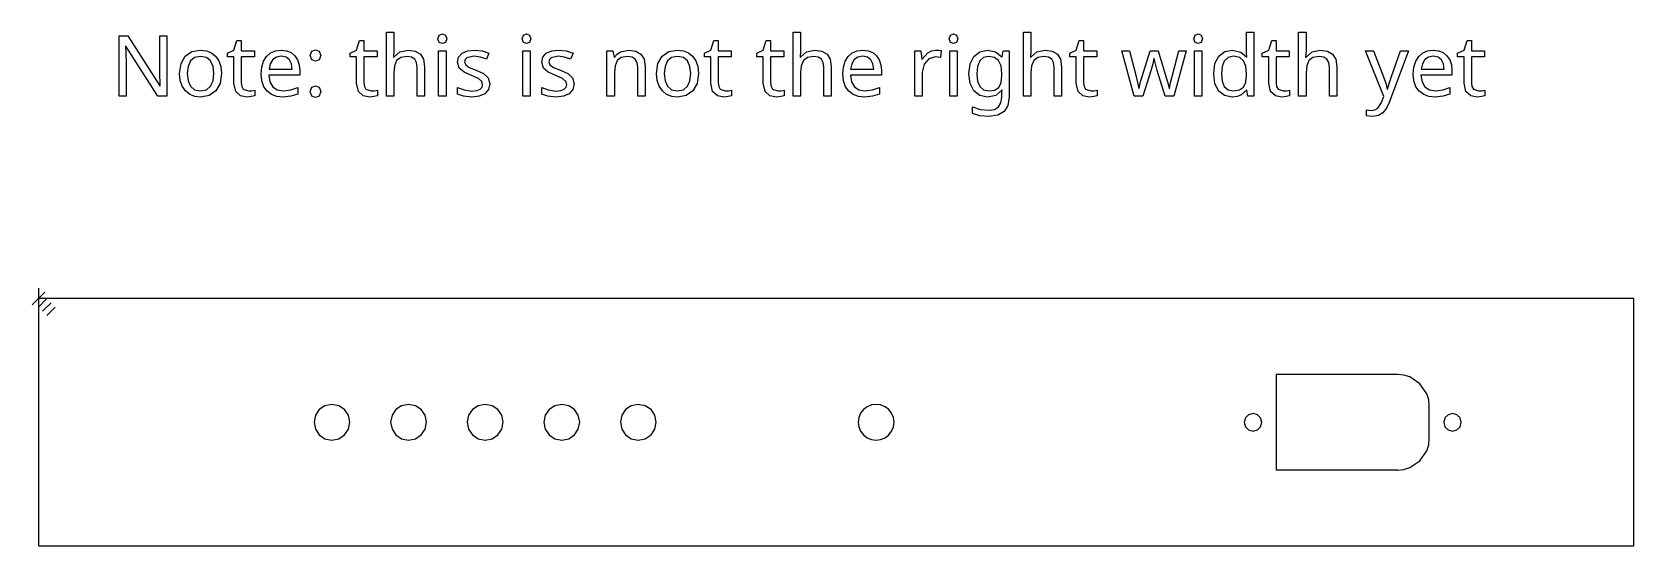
# Model space of a CAD drawing. Extents: x -1 to 200, y 0 to 64.
import ezdxf

# ---------------------------------------------------------------- set-up
doc = ezdxf.new("R2010")
doc.units = 0

msp = doc.modelspace()

# ---------------------------------------------------------------- linework, layer by layer
for p, q in [((43.62457, 56.372301), (43.62457, 64.415624)), ((43.62457, 64.415624), (44.555902, 64.415624)), ((44.555902, 64.415624), (44.555902, 62.055544)), ((94.604416, 56.372301), (94.604416, 64.415624)), ((94.604416, 64.415624), (95.535748, 64.415624)), ((95.535748, 64.415624), (95.535748, 62.055544)), ((123.475703, 56.372301), (123.475703, 64.415624)), ((123.475703, 64.415624), (124.407035, 64.415624)), ((124.407035, 64.415624), (124.407035, 62.055544)), ((151.415655, 62.150794), (151.415655, 64.415624)), ((151.415655, 64.415624), (152.346987, 64.415624)), ((152.346987, 64.415624), (152.346987, 56.372301)), ((157.966722, 56.372301), (157.966722, 64.415624)), ((157.966722, 64.415624), (158.898054, 64.415624)), ((158.898054, 64.415624), (158.898054, 62.055544)), ((10.107206, 56.372301), (10.107206, 63.928792)), ((10.107206, 63.928792), (11.207871, 63.928792)), ((10.943288, 62.64821), (10.900955, 62.64821)), ((10.900955, 62.64821), (10.953872, 61.727461)), ((14.986117, 56.372301), (10.943288, 62.64821)), ((11.207871, 63.928792), (15.240116, 57.674049)), ((15.208366, 59.663714), (15.208366, 63.928792)), ((15.208366, 63.928792), (16.097365, 63.928792)), ((16.097365, 63.928792), (16.097365, 56.372301)), ((24.511102, 62.14021), (24.881518, 63.346709)), ((24.881518, 63.346709), (25.431851, 63.346709)), ((25.431851, 63.346709), (25.431851, 62.044961)), ((39.888655, 62.14021), (40.259072, 63.346709)), ((40.259072, 63.346709), (40.809404, 63.346709)), ((40.809404, 63.346709), (40.809404, 62.044961)), ((50.090978, 63.579542), (50.249728, 64.024041)), ((50.249728, 63.124459), (50.090978, 63.579542)), ((50.249728, 64.024041), (50.641311, 64.172208)), ((50.641311, 62.986876), (50.249728, 63.124459)), ((50.641311, 64.172208), (51.011727, 64.024041)), ((50.641311, 64.172208), (50.641311, 64.172208)), ((51.011727, 63.124459), (50.641311, 62.986876)), ((51.011727, 64.024041), (51.18106, 63.579542)), ((51.18106, 63.579542), (51.011727, 63.124459)), ((60.642546, 63.579542), (60.801296, 64.024041)), ((60.801296, 63.124459), (60.642546, 63.579542)), ((60.801296, 64.024041), (61.192878, 64.172208)), ((61.192878, 62.986876), (60.801296, 63.124459)), ((61.192878, 64.172208), (61.563295, 64.024041)), ((61.192878, 64.172208), (61.192878, 64.172208)), ((61.563295, 63.124459), (61.192878, 62.986876)), ((61.563295, 64.024041), (61.732628, 63.579542)), ((61.732628, 63.579542), (61.563295, 63.124459)), ((84.296262, 62.14021), (84.666679, 63.346709)), ((84.666679, 63.346709), (85.217011, 63.346709)), ((85.217011, 63.346709), (85.217011, 62.044961)), ((90.868503, 62.14021), (91.238919, 63.346709)), ((91.238919, 63.346709), (91.789252, 63.346709)), ((91.789252, 63.346709), (91.789252, 62.044961)), ((114.162386, 63.579542), (114.321136, 64.024041)), ((114.321136, 63.124459), (114.162386, 63.579542)), ((114.321136, 64.024041), (114.712719, 64.172208)), ((114.712719, 62.986876), (114.321136, 63.124459)), ((114.712719, 64.172208), (115.083135, 64.024041)), ((114.712719, 64.172208), (114.712719, 64.172208)), ((115.083135, 63.124459), (114.712719, 62.986876)), ((115.083135, 64.024041), (115.252468, 63.579542)), ((115.252468, 63.579542), (115.083135, 63.124459)), ((130.100854, 62.14021), (130.47127, 63.346709)), ((130.47127, 63.346709), (131.021603, 63.346709)), ((131.021603, 63.346709), (131.021603, 62.044961)), ((144.832835, 63.579542), (144.991585, 64.024041)), ((144.991585, 63.124459), (144.832835, 63.579542)), ((144.991585, 64.024041), (145.383168, 64.172208)), ((145.383168, 62.986876), (144.991585, 63.124459)), ((145.383168, 64.172208), (145.753584, 64.024041)), ((145.383168, 64.172208), (145.383168, 64.172208)), ((145.753584, 63.124459), (145.383168, 62.986876)), ((145.753584, 64.024041), (145.922917, 63.579542)), ((145.922917, 63.579542), (145.753584, 63.124459)), ((154.23081, 62.14021), (154.601226, 63.346709)), ((154.601226, 63.346709), (155.151559, 63.346709)), ((155.151559, 63.346709), (155.151559, 62.044961)), ((178.710035, 62.14021), (179.080451, 63.346709)), ((179.080451, 63.346709), (179.630784, 63.346709)), ((179.630784, 63.346709), (179.630784, 62.044961)), ((10.953872, 61.727461), (10.985622, 60.595046)), ((10.985622, 60.595046), (10.985622, 56.372301)), ((17.706032, 59.219214), (17.880657, 60.4654)), ((17.880657, 60.4654), (18.404532, 61.388795)), ((18.404532, 61.388795), (19.24326, 61.960294)), ((19.060697, 60.796129), (18.76701, 60.11615)), ((19.571343, 61.224753), (19.060697, 60.796129)), ((19.24326, 61.960294), (20.341279, 62.150794)), ((20.320113, 61.367628), (19.571343, 61.224753)), ((21.071528, 61.224753), (20.320113, 61.367628)), ((20.341279, 62.150794), (21.060945, 62.063481)), ((21.060945, 62.063481), (21.695944, 61.801544)), ((21.590111, 60.796129), (21.071528, 61.224753)), ((21.891736, 60.11615), (21.590111, 60.796129)), ((21.695944, 61.801544), (22.222464, 61.383503)), ((22.222464, 61.383503), (22.616693, 60.806712)), ((22.616693, 60.806712), (22.870693, 60.087046)), ((23.696186, 61.769794), (24.511102, 62.14021)), ((23.696186, 61.325295), (23.696186, 61.769794)), ((24.500519, 61.325295), (23.696186, 61.325295)), ((24.500519, 58.023299), (24.500519, 61.325295)), ((25.431851, 62.044961), (27.072265, 62.044961)), ((27.072265, 61.325295), (25.431851, 61.325295)), ((25.431851, 61.325295), (25.431851, 58.044466)), ((27.072265, 62.044961), (27.072265, 61.325295)), ((28.006243, 60.031484), (28.236431, 60.764379)), ((28.236431, 60.764379), (28.614784, 61.354399)), ((28.614784, 61.354399), (29.114846, 61.790961)), ((29.064575, 60.446879), (28.913763, 59.769547)), ((29.368846, 60.954879), (29.064575, 60.446879)), ((29.114846, 61.790961), (29.731325, 62.060836)), ((29.82922, 61.280316), (29.368846, 60.954879)), ((29.731325, 62.060836), (30.437761, 62.150794)), ((30.427178, 61.388795), (29.82922, 61.280316)), ((31.04101, 61.275024), (30.427178, 61.388795)), ((30.427178, 61.388795), (30.427178, 61.388795)), ((30.437761, 62.150794), (31.109802, 62.071419)), ((30.437761, 62.150794), (30.437761, 62.150794)), ((31.464343, 60.933712), (31.04101, 61.275024)), ((31.109802, 62.071419), (31.686593, 61.833294)), ((31.713051, 60.420421), (31.464343, 60.933712)), ((31.686593, 61.833294), (32.152259, 61.449649)), ((31.803009, 59.769547), (31.713051, 60.420421)), ((32.152259, 61.449649), (32.490925, 60.933712)), ((32.490925, 60.933712), (32.705237, 60.311942)), ((32.705237, 60.311942), (32.776675, 59.58963)), ((34.078415, 61.473461), (34.268915, 62.034377)), ((34.268915, 60.923129), (34.078415, 61.473461)), ((34.078415, 61.473461), (34.078415, 61.473461)), ((34.268915, 62.034377), (34.723998, 62.193127)), ((34.723998, 60.753796), (34.268915, 60.923129)), ((34.723998, 62.193127), (35.189664, 62.034377)), ((35.189664, 60.923129), (34.723998, 60.753796)), ((35.189664, 62.034377), (35.390747, 61.473461)), ((35.390747, 61.473461), (35.189664, 60.923129)), ((39.07374, 61.769794), (39.888655, 62.14021)), ((39.07374, 61.325295), (39.07374, 61.769794)), ((39.878072, 61.325295), (39.07374, 61.325295)), ((39.878072, 58.023299), (39.878072, 61.325295)), ((40.809404, 62.044961), (42.449819, 62.044961)), ((42.449819, 61.325295), (40.809404, 61.325295)), ((40.809404, 61.325295), (40.809404, 58.044466)), ((42.449819, 62.044961), (42.449819, 61.325295)), ((44.555902, 62.055544), (44.502986, 61.261795)), ((44.502986, 61.261795), (44.566485, 61.261795)), ((44.566485, 61.261795), (45.307318, 61.917961)), ((44.905152, 60.827879), (44.643214, 60.182296)), ((45.413151, 61.232691), (44.905152, 60.827879)), ((45.307318, 61.917961), (46.3339, 62.14021)), ((46.217483, 61.367628), (45.413151, 61.232691)), ((46.773108, 61.2823), (46.217483, 61.367628)), ((46.3339, 62.14021), (47.233482, 62.015856)), ((47.169982, 61.026316), (46.773108, 61.2823)), ((47.408107, 60.599676), (47.169982, 61.026316)), ((47.233482, 62.015856), (47.879065, 61.642794)), ((47.487482, 60.00238), (47.408107, 60.599676)), ((47.879065, 61.642794), (48.275939, 61.005149)), ((48.275939, 61.005149), (48.408231, 60.06588)), ((50.165062, 56.372301), (50.165062, 62.044961)), ((50.165062, 62.044961), (51.096394, 62.044961)), ((51.096394, 62.044961), (51.096394, 56.372301)), ((52.535717, 60.647962), (52.681238, 61.285607)), ((52.747384, 59.885963), (52.535717, 60.647962)), ((52.681238, 61.285607), (53.1178, 61.759211)), ((53.1178, 61.759211), (53.800424, 62.052898)), ((53.4988, 60.983983), (53.424716, 60.700879)), ((53.424716, 60.700879), (53.562299, 60.298713)), ((53.721049, 61.198295), (53.4988, 60.983983)), ((53.562299, 60.298713), (54.017382, 59.981213)), ((54.599465, 61.388795), (53.721049, 61.198295)), ((53.800424, 62.052898), (54.662965, 62.150794)), ((55.403797, 61.282962), (54.599465, 61.388795)), ((54.662965, 62.150794), (55.626047, 62.044961)), ((56.155213, 61.028962), (55.403797, 61.282962)), ((55.626047, 62.044961), (56.472712, 61.769794)), ((56.472712, 61.769794), (56.155213, 61.028962)), ((60.716629, 56.372301), (60.716629, 62.044961)), ((60.716629, 62.044961), (61.647961, 62.044961)), ((61.647961, 62.044961), (61.647961, 56.372301)), ((63.087285, 60.647962), (63.232805, 61.285607)), ((63.298951, 59.885963), (63.087285, 60.647962)), ((63.232805, 61.285607), (63.669367, 61.759211)), ((63.669367, 61.759211), (64.351992, 62.052898)), ((64.050367, 60.983983), (63.976284, 60.700879)), ((63.976284, 60.700879), (64.113867, 60.298713)), ((64.272617, 61.198295), (64.050367, 60.983983)), ((64.113867, 60.298713), (64.56895, 59.981213)), ((65.151032, 61.388795), (64.272617, 61.198295)), ((64.351992, 62.052898), (65.214532, 62.150794)), ((65.955365, 61.282962), (65.151032, 61.388795)), ((65.214532, 62.150794), (66.177614, 62.044961)), ((66.70678, 61.028962), (65.955365, 61.282962)), ((66.177614, 62.044961), (67.02428, 61.769794)), ((67.02428, 61.769794), (66.70678, 61.028962)), ((71.268196, 56.372301), (71.268196, 62.044961)), ((71.268196, 62.044961), (72.019612, 62.044961)), ((72.019612, 62.044961), (72.157195, 61.272378)), ((72.157195, 61.272378), (72.210112, 61.272378)), ((72.210112, 61.272378), (72.538195, 61.658669)), ((72.559362, 60.838462), (72.289487, 60.19288)), ((72.538195, 61.658669), (72.972111, 61.928544)), ((73.064715, 61.235337), (72.559362, 60.838462)), ((72.972111, 61.928544), (73.998692, 62.150794)), ((73.861109, 61.367628), (73.064715, 61.235337)), ((74.416733, 61.2823), (73.861109, 61.367628)), ((73.998692, 62.150794), (74.890337, 62.02644)), ((73.998692, 62.150794), (73.998692, 62.150794)), ((74.813608, 61.026316), (74.416733, 61.2823)), ((75.051733, 60.599676), (74.813608, 61.026316)), ((74.890337, 62.02644), (75.533274, 61.653378)), ((75.131107, 60.00238), (75.051733, 60.599676)), ((75.533274, 61.653378), (75.922211, 61.007795)), ((75.922211, 61.007795), (76.051856, 60.06588)), ((77.491184, 59.219214), (77.665809, 60.4654)), ((77.665809, 60.4654), (78.189683, 61.388795)), ((78.189683, 61.388795), (79.028411, 61.960294)), ((78.845849, 60.796129), (78.552162, 60.11615)), ((79.356494, 61.224753), (78.845849, 60.796129)), ((79.028411, 61.960294), (80.126431, 62.150794)), ((80.105264, 61.367628), (79.356494, 61.224753)), ((80.85668, 61.224753), (80.105264, 61.367628)), ((80.126431, 62.150794), (80.846097, 62.063481)), ((80.846097, 62.063481), (81.481096, 61.801544)), ((81.375263, 60.796129), (80.85668, 61.224753)), ((81.676887, 60.11615), (81.375263, 60.796129)), ((81.481096, 61.801544), (82.007616, 61.383503)), ((82.007616, 61.383503), (82.401845, 60.806712)), ((82.401845, 60.806712), (82.655844, 60.087046)), ((83.481347, 61.769794), (84.296262, 62.14021)), ((83.481347, 61.325295), (83.481347, 61.769794)), ((84.285679, 61.325295), (83.481347, 61.325295)), ((84.285679, 58.023299), (84.285679, 61.325295)), ((85.217011, 62.044961), (86.857426, 62.044961)), ((86.857426, 61.325295), (85.217011, 61.325295)), ((85.217011, 61.325295), (85.217011, 58.044466)), ((86.857426, 62.044961), (86.857426, 61.325295)), ((90.053587, 61.769794), (90.868503, 62.14021)), ((90.053587, 61.325295), (90.053587, 61.769794)), ((90.85792, 61.325295), (90.053587, 61.325295)), ((90.85792, 58.023299), (90.85792, 61.325295)), ((91.789252, 62.044961), (93.429666, 62.044961)), ((93.429666, 61.325295), (91.789252, 61.325295)), ((91.789252, 61.325295), (91.789252, 58.044466)), ((93.429666, 62.044961), (93.429666, 61.325295)), ((95.535748, 62.055544), (95.482831, 61.261795)), ((95.482831, 61.261795), (95.546331, 61.261795)), ((95.546331, 61.261795), (96.287163, 61.917961)), ((95.884997, 60.827879), (95.62306, 60.182296)), ((96.392997, 61.232691), (95.884997, 60.827879)), ((96.287163, 61.917961), (97.313745, 62.14021)), ((97.197329, 61.367628), (96.392997, 61.232691)), ((97.752953, 61.2823), (97.197329, 61.367628)), ((97.313745, 62.14021), (98.213328, 62.015856)), ((98.149828, 61.026316), (97.752953, 61.2823)), ((98.387953, 60.599676), (98.149828, 61.026316)), ((98.213328, 62.015856), (98.85891, 61.642794)), ((98.467327, 60.00238), (98.387953, 60.599676)), ((98.85891, 61.642794), (99.255785, 61.005149)), ((99.255785, 61.005149), (99.388076, 60.06588)), ((100.904137, 60.031484), (101.134324, 60.764379)), ((101.134324, 60.764379), (101.512678, 61.354399)), ((101.512678, 61.354399), (102.01274, 61.790961)), ((101.962469, 60.446879), (101.811657, 59.769547)), ((102.26674, 60.954879), (101.962469, 60.446879)), ((102.01274, 61.790961), (102.629218, 62.060836)), ((102.727114, 61.280316), (102.26674, 60.954879)), ((102.629218, 62.060836), (103.335655, 62.150794)), ((103.325072, 61.388795), (102.727114, 61.280316)), ((103.938904, 61.275024), (103.325072, 61.388795)), ((103.325072, 61.388795), (103.325072, 61.388795)), ((103.335655, 62.150794), (104.007696, 62.071419)), ((103.335655, 62.150794), (103.335655, 62.150794)), ((104.362237, 60.933712), (103.938904, 61.275024)), ((104.007696, 62.071419), (104.584487, 61.833294)), ((104.610945, 60.420421), (104.362237, 60.933712)), ((104.584487, 61.833294), (105.050153, 61.449649)), ((104.700903, 59.769547), (104.610945, 60.420421)), ((105.050153, 61.449649), (105.388819, 60.933712)), ((105.388819, 60.933712), (105.603131, 60.311942)), ((105.603131, 60.311942), (105.674569, 59.58963)), ((109.865553, 56.372301), (109.865553, 62.044961)), ((109.865553, 62.044961), (110.627552, 62.044961)), ((110.627552, 62.044961), (110.733385, 61.007795)), ((110.733385, 61.007795), (110.775719, 61.007795)), ((110.775719, 61.007795), (111.474218, 61.812128)), ((111.019135, 60.393963), (110.796885, 59.399131)), ((111.632968, 61.060712), (111.019135, 60.393963)), ((111.474218, 61.812128), (111.955759, 62.066127)), ((112.447883, 61.304128), (111.632968, 61.060712)), ((111.955759, 62.066127), (112.511383, 62.150794)), ((112.7548, 61.282962), (112.447883, 61.304128)), ((112.511383, 62.150794), (112.850049, 62.129627)), ((112.511383, 62.150794), (112.511383, 62.150794)), ((113.061716, 61.230045), (112.7548, 61.282962)), ((112.850049, 62.129627), (113.178132, 62.087294)), ((113.178132, 62.087294), (113.061716, 61.230045)), ((114.236469, 56.372301), (114.236469, 62.044961)), ((114.236469, 62.044961), (115.167801, 62.044961)), ((115.167801, 62.044961), (115.167801, 56.372301)), ((116.64946, 59.198047), (116.802918, 60.412483)), ((116.802918, 60.412483), (117.263293, 61.346461)), ((117.263293, 61.346461), (118.004125, 61.949711)), ((118.004125, 60.796129), (117.710438, 60.113505)), ((118.004125, 61.949711), (118.977791, 62.150794)), ((118.475083, 61.224753), (118.004125, 60.796129)), ((119.10479, 61.367628), (118.475083, 61.224753)), ((118.977791, 62.150794), (119.983206, 61.939127)), ((118.977791, 62.150794), (118.977791, 62.150794)), ((119.848269, 61.240628), (119.10479, 61.367628)), ((119.10479, 61.367628), (119.10479, 61.367628)), ((120.364206, 60.859629), (119.848269, 61.240628)), ((119.983206, 61.939127), (120.755788, 61.293545)), ((120.66583, 60.190234), (120.364206, 60.859629)), ((120.755788, 61.293545), (120.808705, 61.293545)), ((120.808705, 61.293545), (120.935705, 62.044961)), ((120.935705, 62.044961), (121.676537, 62.044961)), ((121.676537, 62.044961), (121.676537, 56.277051)), ((124.407035, 62.055544), (124.354119, 61.261795)), ((124.354119, 61.261795), (124.417619, 61.261795)), ((124.417619, 61.261795), (125.158451, 61.917961)), ((124.756285, 60.827879), (124.494348, 60.182296)), ((125.264284, 61.232691), (124.756285, 60.827879)), ((125.158451, 61.917961), (126.185033, 62.14021)), ((126.068617, 61.367628), (125.264284, 61.232691)), ((126.624241, 61.2823), (126.068617, 61.367628)), ((126.185033, 62.14021), (127.084616, 62.015856)), ((127.021116, 61.026316), (126.624241, 61.2823)), ((127.25924, 60.599676), (127.021116, 61.026316)), ((127.084616, 62.015856), (127.730198, 61.642794)), ((127.338615, 60.00238), (127.25924, 60.599676)), ((127.730198, 61.642794), (128.127073, 61.005149)), ((128.127073, 61.005149), (128.259364, 60.06588)), ((129.285938, 61.769794), (130.100854, 62.14021)), ((129.285938, 61.325295), (129.285938, 61.769794)), ((130.090271, 61.325295), (129.285938, 61.325295)), ((130.090271, 58.023299), (130.090271, 61.325295)), ((131.021603, 62.044961), (132.662017, 62.044961)), ((132.662017, 61.325295), (131.021603, 61.325295)), ((131.021603, 61.325295), (131.021603, 58.044466)), ((132.662017, 62.044961), (132.662017, 61.325295)), ((137.361019, 56.382884), (135.805271, 62.055544)), ((135.805271, 62.055544), (136.768353, 62.055544)), ((136.768353, 62.055544), (137.551519, 59.028714)), ((138.345268, 58.859381), (139.350683, 62.055544)), ((139.350683, 62.055544), (140.366682, 62.055544)), ((139.678766, 60.425713), (139.43535, 59.568464)), ((139.81635, 61.081878), (139.678766, 60.425713)), ((139.858683, 61.081878), (139.81635, 61.081878)), ((140.006849, 60.425713), (139.858683, 61.081878)), ((140.250266, 59.579047), (140.006849, 60.425713)), ((140.366682, 62.055544), (141.340348, 58.859381)), ((142.14468, 59.028714), (142.938429, 62.055544)), ((143.890928, 62.055544), (142.314013, 56.382884)), ((142.938429, 62.055544), (143.890928, 62.055544)), ((144.906919, 56.372301), (144.906919, 62.044961)), ((144.906919, 62.044961), (145.838251, 62.044961)), ((145.838251, 62.044961), (145.838251, 56.372301)), ((147.31991, 59.198047), (147.47866, 60.478629)), ((147.47866, 60.478629), (147.954909, 61.399378)), ((147.954909, 61.399378), (148.703679, 61.96294)), ((148.653409, 60.774962), (148.375596, 60.079109)), ((149.127012, 61.227399), (148.653409, 60.774962)), ((148.703679, 61.96294), (149.658824, 62.150794)), ((149.785824, 61.378211), (149.127012, 61.227399)), ((149.658824, 62.150794), (150.727739, 61.907377)), ((150.579573, 61.235337), (149.785824, 61.378211)), ((151.076989, 60.806712), (150.579573, 61.235337)), ((150.727739, 61.907377), (151.415655, 61.314711)), ((151.338926, 60.121442), (151.076989, 60.806712)), ((151.436822, 61.716878), (151.415655, 62.150794)), ((151.415655, 61.314711), (151.479155, 61.314711)), ((151.479155, 61.314711), (151.436822, 61.716878)), ((153.415895, 61.769794), (154.23081, 62.14021)), ((153.415895, 61.325295), (153.415895, 61.769794)), ((154.220227, 61.325295), (153.415895, 61.325295)), ((154.220227, 58.023299), (154.220227, 61.325295)), ((155.151559, 62.044961), (156.791974, 62.044961)), ((156.791974, 61.325295), (155.151559, 61.325295)), ((155.151559, 61.325295), (155.151559, 58.044466)), ((156.791974, 62.044961), (156.791974, 61.325295)), ((158.898054, 62.055544), (158.845138, 61.261795)), ((158.845138, 61.261795), (158.908638, 61.261795)), ((158.908638, 61.261795), (159.64947, 61.917961)), ((159.247304, 60.827879), (158.985367, 60.182296)), ((159.755303, 61.232691), (159.247304, 60.827879)), ((159.64947, 61.917961), (160.676052, 62.14021)), ((160.559636, 61.367628), (159.755303, 61.232691)), ((161.11526, 61.2823), (160.559636, 61.367628)), ((160.676052, 62.14021), (161.575634, 62.015856)), ((161.512134, 61.026316), (161.11526, 61.2823)), ((161.750259, 60.599676), (161.512134, 61.026316)), ((161.575634, 62.015856), (162.221217, 61.642794)), ((161.829634, 60.00238), (161.750259, 60.599676)), ((162.221217, 61.642794), (162.618091, 61.005149)), ((162.618091, 61.005149), (162.750383, 60.06588)), ((166.369878, 62.044961), (167.36471, 62.044961)), ((168.655875, 56.351134), (166.369878, 62.044961)), ((167.36471, 62.044961), (168.592375, 58.817048)), ((171.756788, 62.044961), (169.312041, 55.589135)), ((169.597791, 58.827631), (170.751373, 62.044961)), ((170.751373, 62.044961), (171.756788, 62.044961)), ((172.415605, 60.031484), (172.645792, 60.764379)), ((172.645792, 60.764379), (173.024146, 61.354399)), ((173.024146, 61.354399), (173.524208, 61.790961)), ((173.473937, 60.446879), (173.323125, 59.769547)), ((173.778208, 60.954879), (173.473937, 60.446879)), ((173.524208, 61.790961), (174.140686, 62.060836)), ((174.238582, 61.280316), (173.778208, 60.954879)), ((174.140686, 62.060836), (174.847123, 62.150794)), ((174.83654, 61.388795), (174.238582, 61.280316)), ((175.450372, 61.275024), (174.83654, 61.388795)), ((174.83654, 61.388795), (174.83654, 61.388795)), ((174.847123, 62.150794), (175.519164, 62.071419)), ((174.847123, 62.150794), (174.847123, 62.150794)), ((175.873705, 60.933712), (175.450372, 61.275024)), ((175.519164, 62.071419), (176.095955, 61.833294)), ((176.122413, 60.420421), (175.873705, 60.933712)), ((176.095955, 61.833294), (176.561621, 61.449649)), ((176.212371, 59.769547), (176.122413, 60.420421)), ((176.561621, 61.449649), (176.900287, 60.933712)), ((176.900287, 60.933712), (177.114599, 60.311942)), ((177.114599, 60.311942), (177.186037, 59.58963)), ((177.895119, 61.769794), (178.710035, 62.14021)), ((177.895119, 61.325295), (177.895119, 61.769794)), ((178.699451, 61.325295), (177.895119, 61.325295)), ((178.699451, 58.023299), (178.699451, 61.325295)), ((179.630784, 62.044961), (181.271198, 62.044961)), ((181.271198, 61.325295), (179.630784, 61.325295)), ((179.630784, 61.325295), (179.630784, 58.044466)), ((181.271198, 62.044961), (181.271198, 61.325295)), ((15.21895, 58.912298), (15.208366, 59.663714)), ((15.2507, 58.182049), (15.21895, 58.912298)), ((17.790699, 58.34609), (17.706032, 59.219214)), ((18.044699, 57.610549), (17.790699, 58.34609)), ((18.76701, 60.11615), (18.669115, 59.219214)), ((18.669115, 59.219214), (18.76701, 58.316986)), ((18.669115, 59.219214), (18.669115, 59.219214)), ((18.76701, 58.316986), (19.060697, 57.621133)), ((21.590111, 57.621133), (21.891736, 58.316986)), ((21.992277, 59.219214), (21.891736, 60.11615)), ((21.891736, 58.316986), (21.992277, 59.219214)), ((22.955359, 59.219214), (22.775443, 57.970382)), ((22.870693, 60.087046), (22.955359, 59.219214)), ((22.955359, 59.219214), (22.955359, 59.219214)), ((27.929514, 59.166298), (28.006243, 60.031484)), ((28.014181, 58.290528), (27.929514, 59.166298)), ((28.268181, 57.568216), (28.014181, 58.290528)), ((32.776675, 59.028714), (28.892596, 59.028714)), ((28.892596, 59.028714), (29.024888, 58.179403)), ((28.913763, 59.769547), (31.803009, 59.769547)), ((32.776675, 59.58963), (32.776675, 59.028714)), ((44.643214, 60.182296), (44.555902, 59.303881)), ((44.555902, 59.303881), (44.555902, 56.372301)), ((47.487482, 56.372301), (47.487482, 60.00238)), ((48.408231, 60.06588), (48.408231, 56.372301)), ((53.350633, 59.377964), (52.747384, 59.885963)), ((54.292549, 58.954631), (53.350633, 59.377964)), ((54.017382, 59.981213), (54.885214, 59.62138)), ((55.149797, 58.573632), (54.292549, 58.954631)), ((54.885214, 59.62138), (55.805963, 59.208631)), ((55.57313, 58.234965), (55.149797, 58.573632)), ((55.689547, 57.853966), (55.57313, 58.234965)), ((55.805963, 59.208631), (56.388046, 58.690048)), ((56.388046, 58.690048), (56.589129, 57.938632)), ((63.9022, 59.377964), (63.298951, 59.885963)), ((64.844116, 58.954631), (63.9022, 59.377964)), ((64.56895, 59.981213), (65.436782, 59.62138)), ((65.701365, 58.573632), (64.844116, 58.954631)), ((65.436782, 59.62138), (66.357531, 59.208631)), ((66.124698, 58.234965), (65.701365, 58.573632)), ((66.241114, 57.853966), (66.124698, 58.234965)), ((66.357531, 59.208631), (66.939613, 58.690048)), ((66.939613, 58.690048), (67.140696, 57.938632)), ((72.289487, 60.19288), (72.199529, 59.314464)), ((72.199529, 59.314464), (72.199529, 56.372301)), ((75.131107, 56.372301), (75.131107, 60.00238)), ((76.051856, 60.06588), (76.051856, 56.372301)), ((77.575851, 58.34609), (77.491184, 59.219214)), ((77.82985, 57.610549), (77.575851, 58.34609)), ((78.552162, 60.11615), (78.454266, 59.219214)), ((78.454266, 59.219214), (78.552162, 58.316986)), ((78.454266, 59.219214), (78.454266, 59.219214)), ((78.552162, 58.316986), (78.845849, 57.621133)), ((81.375263, 57.621133), (81.676887, 58.316986)), ((81.777429, 59.219214), (81.676887, 60.11615)), ((81.676887, 58.316986), (81.777429, 59.219214)), ((82.740511, 59.219214), (82.560594, 57.970382)), ((82.655844, 60.087046), (82.740511, 59.219214)), ((82.740511, 59.219214), (82.740511, 59.219214)), ((95.62306, 60.182296), (95.535748, 59.303881)), ((95.535748, 59.303881), (95.535748, 56.372301)), ((98.467327, 56.372301), (98.467327, 60.00238)), ((99.388076, 60.06588), (99.388076, 56.372301)), ((100.827408, 59.166298), (100.904137, 60.031484)), ((100.912075, 58.290528), (100.827408, 59.166298)), ((101.166074, 57.568216), (100.912075, 58.290528)), ((105.674569, 59.028714), (101.79049, 59.028714)), ((101.79049, 59.028714), (101.922782, 58.179403)), ((101.811657, 59.769547), (104.700903, 59.769547)), ((105.674569, 59.58963), (105.674569, 59.028714)), ((110.796885, 59.399131), (110.796885, 56.372301)), ((116.802918, 57.965091), (116.64946, 59.198047)), ((117.710438, 60.113505), (117.612542, 59.187464)), ((117.612542, 59.187464), (117.707792, 58.261424)), ((117.707792, 58.261424), (117.993542, 57.5788)), ((120.766372, 59.198047), (120.66583, 60.190234)), ((120.668476, 58.089445), (120.766372, 58.975798)), ((120.766372, 58.975798), (120.766372, 59.198047)), ((124.494348, 60.182296), (124.407035, 59.303881)), ((124.407035, 59.303881), (124.407035, 56.372301)), ((127.338615, 56.372301), (127.338615, 60.00238)), ((128.259364, 60.06588), (128.259364, 56.372301)), ((137.551519, 59.028714), (137.773769, 58.107966)), ((138.059518, 57.779883), (138.197102, 58.330215)), ((138.197102, 58.330215), (138.345268, 58.859381)), ((139.43535, 59.568464), (138.419351, 56.382884)), ((141.223931, 56.382884), (140.250266, 59.579047)), ((141.340348, 58.859381), (141.562597, 58.065632)), ((141.901264, 58.076216), (142.14468, 59.028714)), ((147.47866, 57.917466), (147.31991, 59.198047)), ((148.375596, 60.079109), (148.282992, 59.176881)), ((148.282992, 59.176881), (148.375596, 58.274653)), ((148.375596, 58.274653), (148.653409, 57.599966)), ((151.333634, 58.147653), (151.426238, 59.018131)), ((151.426238, 59.187464), (151.338926, 60.121442)), ((151.426238, 59.018131), (151.426238, 59.187464)), ((158.985367, 60.182296), (158.898054, 59.303881)), ((158.898054, 59.303881), (158.898054, 56.372301)), ((161.829634, 56.372301), (161.829634, 60.00238)), ((162.750383, 60.06588), (162.750383, 56.372301)), ((168.592375, 58.817048), (168.878125, 58.002132)), ((169.312041, 57.959799), (169.597791, 58.827631)), ((172.338876, 59.166298), (172.415605, 60.031484)), ((172.423543, 58.290528), (172.338876, 59.166298)), ((172.677542, 57.568216), (172.423543, 58.290528)), ((177.186037, 59.028714), (173.301958, 59.028714)), ((173.301958, 59.028714), (173.43425, 58.179403)), ((173.323125, 59.769547), (176.212371, 59.769547)), ((177.186037, 59.58963), (177.186037, 59.028714)), ((10.985622, 56.372301), (10.107206, 56.372301)), ((16.097365, 56.372301), (14.986117, 56.372301)), ((15.240116, 57.674049), (15.28245, 57.674049)), ((15.28245, 57.674049), (15.2507, 58.182049)), ((18.444219, 57.031113), (18.044699, 57.610549)), ((18.965448, 56.605134), (18.444219, 57.031113)), ((19.597801, 56.351134), (18.965448, 56.605134)), ((19.060697, 57.621133), (19.57928, 57.184571)), ((19.57928, 57.184571), (20.330696, 57.03905)), ((20.309529, 56.266468), (19.597801, 56.351134)), ((21.399611, 56.459613), (20.309529, 56.266468)), ((20.330696, 57.03905), (21.074174, 57.184571)), ((21.074174, 57.184571), (21.590111, 57.621133)), ((22.235693, 57.03905), (21.399611, 56.459613)), ((22.775443, 57.970382), (22.235693, 57.03905)), ((24.733352, 56.954384), (24.500519, 58.023299)), ((25.336601, 56.414634), (24.733352, 56.954384)), ((26.1621, 56.266468), (25.336601, 56.414634)), ((25.431851, 58.044466), (25.492705, 57.592029)), ((25.492705, 57.592029), (25.675267, 57.271883)), ((25.675267, 57.271883), (26.32085, 57.028467)), ((26.691266, 56.319384), (26.1621, 56.266468)), ((26.32085, 57.028467), (26.754766, 57.060217)), ((26.32085, 57.028467), (26.32085, 57.028467)), ((27.114599, 56.435801), (26.691266, 56.319384)), ((26.754766, 57.060217), (27.114599, 57.144883)), ((27.114599, 57.144883), (27.114599, 56.435801)), ((28.683576, 57.002009), (28.268181, 57.568216)), ((29.231263, 56.594551), (28.683576, 57.002009)), ((29.024888, 58.179403), (29.379429, 57.557633)), ((29.895366, 56.348489), (29.231263, 56.594551)), ((29.379429, 57.557633), (29.948283, 57.184571)), ((30.660011, 56.266468), (29.895366, 56.348489)), ((29.948283, 57.184571), (30.702344, 57.060217)), ((31.665426, 56.361718), (30.660011, 56.266468)), ((30.702344, 57.060217), (31.654843, 57.155467)), ((31.654843, 57.155467), (32.522675, 57.4518)), ((32.522675, 56.636884), (31.665426, 56.361718)), ((32.522675, 57.4518), (32.522675, 56.636884)), ((34.078415, 56.9438), (34.268915, 57.494133)), ((34.268915, 56.393468), (34.078415, 56.9438)), ((34.078415, 56.9438), (34.078415, 56.9438)), ((34.268915, 57.494133), (34.723998, 57.652883)), ((34.723998, 56.224135), (34.268915, 56.393468)), ((34.723998, 57.652883), (35.189664, 57.494133)), ((35.189664, 56.393468), (34.723998, 56.224135)), ((35.189664, 57.494133), (35.390747, 56.9438)), ((35.390747, 56.9438), (35.189664, 56.393468)), ((40.110905, 56.954384), (39.878072, 58.023299)), ((40.714154, 56.414634), (40.110905, 56.954384)), ((41.539653, 56.266468), (40.714154, 56.414634)), ((40.809404, 58.044466), (40.870258, 57.592029)), ((40.870258, 57.592029), (41.052821, 57.271883)), ((41.052821, 57.271883), (41.698403, 57.028467)), ((42.068819, 56.319384), (41.539653, 56.266468)), ((41.698403, 57.028467), (42.132319, 57.060217)), ((41.698403, 57.028467), (41.698403, 57.028467)), ((42.492152, 56.435801), (42.068819, 56.319384)), ((42.132319, 57.060217), (42.492152, 57.144883)), ((42.492152, 57.144883), (42.492152, 56.435801)), ((44.555902, 56.372301), (43.62457, 56.372301)), ((48.408231, 56.372301), (47.487482, 56.372301)), ((51.096394, 56.372301), (50.165062, 56.372301)), ((52.546301, 56.626301), (52.546301, 57.472966)), ((52.546301, 57.472966), (53.361216, 57.155467)), ((53.297716, 56.361718), (52.546301, 56.626301)), ((54.324299, 56.266468), (53.297716, 56.361718)), ((53.361216, 57.155467), (54.345465, 57.017884)), ((55.255631, 56.372301), (54.324299, 56.266468)), ((54.345465, 57.017884), (54.956652, 57.073446)), ((54.956652, 57.073446), (55.372047, 57.240133)), ((55.975296, 56.689801), (55.255631, 56.372301)), ((55.372047, 57.240133), (55.610172, 57.510008)), ((55.610172, 57.510008), (55.689547, 57.853966)), ((56.435671, 57.213675), (55.975296, 56.689801)), ((56.589129, 57.938632), (56.435671, 57.213675)), ((56.589129, 57.938632), (56.589129, 57.938632)), ((61.647961, 56.372301), (60.716629, 56.372301)), ((63.097868, 56.626301), (63.097868, 57.472966)), ((63.097868, 57.472966), (63.912784, 57.155467)), ((63.849284, 56.361718), (63.097868, 56.626301)), ((64.875866, 56.266468), (63.849284, 56.361718)), ((63.912784, 57.155467), (64.897033, 57.017884)), ((65.807198, 56.372301), (64.875866, 56.266468)), ((64.897033, 57.017884), (65.508219, 57.073446)), ((65.508219, 57.073446), (65.923615, 57.240133)), ((66.526864, 56.689801), (65.807198, 56.372301)), ((65.923615, 57.240133), (66.161739, 57.510008)), ((66.161739, 57.510008), (66.241114, 57.853966)), ((66.987238, 57.213675), (66.526864, 56.689801)), ((67.140696, 57.938632), (66.987238, 57.213675)), ((67.140696, 57.938632), (67.140696, 57.938632)), ((72.199529, 56.372301), (71.268196, 56.372301)), ((76.051856, 56.372301), (75.131107, 56.372301)), ((78.229371, 57.031113), (77.82985, 57.610549)), ((78.750599, 56.605134), (78.229371, 57.031113)), ((79.382953, 56.351134), (78.750599, 56.605134)), ((78.845849, 57.621133), (79.364432, 57.184571)), ((79.364432, 57.184571), (80.115848, 57.03905)), ((80.094681, 56.266468), (79.382953, 56.351134)), ((81.184763, 56.459613), (80.094681, 56.266468)), ((80.115848, 57.03905), (80.859326, 57.184571)), ((80.859326, 57.184571), (81.375263, 57.621133)), ((82.020845, 57.03905), (81.184763, 56.459613)), ((82.560594, 57.970382), (82.020845, 57.03905)), ((84.518512, 56.954384), (84.285679, 58.023299)), ((85.121761, 56.414634), (84.518512, 56.954384)), ((85.94726, 56.266468), (85.121761, 56.414634)), ((85.217011, 58.044466), (85.277865, 57.592029)), ((85.277865, 57.592029), (85.460428, 57.271883)), ((85.460428, 57.271883), (86.10601, 57.028467)), ((86.476426, 56.319384), (85.94726, 56.266468)), ((86.10601, 57.028467), (86.539926, 57.060217)), ((86.10601, 57.028467), (86.10601, 57.028467)), ((86.899759, 56.435801), (86.476426, 56.319384)), ((86.539926, 57.060217), (86.899759, 57.144883)), ((86.899759, 57.144883), (86.899759, 56.435801)), ((91.090753, 56.954384), (90.85792, 58.023299)), ((91.694002, 56.414634), (91.090753, 56.954384)), ((92.519501, 56.266468), (91.694002, 56.414634)), ((91.789252, 58.044466), (91.850106, 57.592029)), ((91.850106, 57.592029), (92.032668, 57.271883)), ((92.032668, 57.271883), (92.678251, 57.028467)), ((93.048667, 56.319384), (92.519501, 56.266468)), ((92.678251, 57.028467), (93.112167, 57.060217)), ((92.678251, 57.028467), (92.678251, 57.028467)), ((93.472, 56.435801), (93.048667, 56.319384)), ((93.112167, 57.060217), (93.472, 57.144883)), ((93.472, 57.144883), (93.472, 56.435801)), ((95.535748, 56.372301), (94.604416, 56.372301)), ((99.388076, 56.372301), (98.467327, 56.372301)), ((101.58147, 57.002009), (101.166074, 57.568216)), ((102.129156, 56.594551), (101.58147, 57.002009)), ((101.922782, 58.179403), (102.277323, 57.557633)), ((102.79326, 56.348489), (102.129156, 56.594551)), ((102.277323, 57.557633), (102.846176, 57.184571)), ((103.557905, 56.266468), (102.79326, 56.348489)), ((102.846176, 57.184571), (103.600238, 57.060217)), ((104.56332, 56.361718), (103.557905, 56.266468)), ((103.600238, 57.060217), (104.552737, 57.155467)), ((104.552737, 57.155467), (105.420569, 57.4518)), ((105.420569, 56.636884), (104.56332, 56.361718)), ((105.420569, 57.4518), (105.420569, 56.636884)), ((110.796885, 56.372301), (109.865553, 56.372301)), ((115.167801, 56.372301), (114.236469, 56.372301)), ((117.263293, 57.03905), (116.802918, 57.965091)), ((118.006771, 56.459613), (117.263293, 57.03905)), ((117.993542, 57.5788), (118.467145, 57.16605)), ((118.988374, 56.266468), (118.006771, 56.459613)), ((118.467145, 57.16605), (119.125957, 57.028467)), ((120.020248, 56.48078), (118.988374, 56.266468)), ((119.125957, 57.028467), (119.866789, 57.142238)), ((119.866789, 57.142238), (120.374789, 57.48355)), ((120.745205, 57.123717), (120.020248, 56.48078)), ((120.374789, 57.48355), (120.668476, 58.089445)), ((120.787538, 57.123717), (120.745205, 57.123717)), ((120.755788, 56.425218), (120.766372, 56.785051)), ((120.755788, 56.202968), (120.755788, 56.425218)), ((120.766372, 56.785051), (120.787538, 57.123717)), ((121.676537, 56.277051), (121.520433, 55.210782)), ((124.407035, 56.372301), (123.475703, 56.372301)), ((128.259364, 56.372301), (127.338615, 56.372301)), ((130.323104, 56.954384), (130.090271, 58.023299)), ((130.926353, 56.414634), (130.323104, 56.954384)), ((131.751852, 56.266468), (130.926353, 56.414634)), ((131.021603, 58.044466), (131.082457, 57.592029)), ((131.082457, 57.592029), (131.265019, 57.271883)), ((131.265019, 57.271883), (131.910602, 57.028467)), ((132.281018, 56.319384), (131.751852, 56.266468)), ((131.910602, 57.028467), (132.344518, 57.060217)), ((131.910602, 57.028467), (131.910602, 57.028467)), ((132.704351, 56.435801), (132.281018, 56.319384)), ((132.344518, 57.060217), (132.704351, 57.144883)), ((132.704351, 57.144883), (132.704351, 56.435801)), ((138.419351, 56.382884), (137.361019, 56.382884)), ((137.773769, 58.107966), (137.921935, 57.335383)), ((137.921935, 57.335383), (137.964269, 57.335383)), ((137.964269, 57.335383), (138.059518, 57.779883)), ((142.314013, 56.382884), (141.223931, 56.382884)), ((141.562597, 58.065632), (141.721347, 57.345966)), ((141.721347, 57.345966), (141.76368, 57.345966)), ((141.76368, 57.345966), (141.901264, 58.076216)), ((145.838251, 56.372301), (144.906919, 56.372301)), ((147.954909, 56.996717), (147.47866, 57.917466)), ((148.695742, 56.44903), (147.954909, 56.996717)), ((148.653409, 57.599966), (149.129658, 57.179279)), ((149.648241, 56.266468), (148.695742, 56.44903)), ((149.129658, 57.179279), (149.796407, 57.03905)), ((150.254136, 56.329968), (149.648241, 56.266468)), ((149.648241, 56.266468), (149.648241, 56.266468)), ((149.796407, 57.03905), (150.561052, 57.160758)), ((149.796407, 57.03905), (149.796407, 57.03905)), ((150.738323, 56.520468), (150.254136, 56.329968)), ((150.561052, 57.160758), (151.055822, 57.525883)), ((151.415655, 57.1343), (150.738323, 56.520468)), ((151.055822, 57.525883), (151.333634, 58.147653)), ((151.457988, 57.1343), (151.415655, 57.1343)), ((151.595571, 56.372301), (151.457988, 57.1343)), ((152.346987, 56.372301), (151.595571, 56.372301)), ((154.45306, 56.954384), (154.220227, 58.023299)), ((155.056309, 56.414634), (154.45306, 56.954384)), ((155.881808, 56.266468), (155.056309, 56.414634)), ((155.151559, 58.044466), (155.212413, 57.592029)), ((155.212413, 57.592029), (155.394975, 57.271883)), ((155.394975, 57.271883), (156.040558, 57.028467)), ((156.410974, 56.319384), (155.881808, 56.266468)), ((156.040558, 57.028467), (156.474474, 57.060217)), ((156.040558, 57.028467), (156.040558, 57.028467)), ((156.834307, 56.435801), (156.410974, 56.319384)), ((156.474474, 57.060217), (156.834307, 57.144883)), ((156.834307, 57.144883), (156.834307, 56.435801)), ((158.898054, 56.372301), (157.966722, 56.372301)), ((162.750383, 56.372301), (161.829634, 56.372301)), ((168.359542, 55.599719), (168.655875, 56.351134)), ((168.878125, 58.002132), (169.068625, 57.271883)), ((169.068625, 57.271883), (169.110958, 57.271883)), ((169.110958, 57.271883), (169.312041, 57.959799)), ((173.092938, 57.002009), (172.677542, 57.568216)), ((173.640624, 56.594551), (173.092938, 57.002009)), ((173.43425, 58.179403), (173.788791, 57.557633)), ((174.304728, 56.348489), (173.640624, 56.594551)), ((173.788791, 57.557633), (174.357644, 57.184571)), ((175.069373, 56.266468), (174.304728, 56.348489)), ((174.357644, 57.184571), (175.111706, 57.060217)), ((176.074788, 56.361718), (175.069373, 56.266468)), ((175.111706, 57.060217), (176.064205, 57.155467)), ((176.064205, 57.155467), (176.932037, 57.4518)), ((176.932037, 56.636884), (176.074788, 56.361718)), ((176.932037, 57.4518), (176.932037, 56.636884)), ((178.932284, 56.954384), (178.699451, 58.023299)), ((179.535534, 56.414634), (178.932284, 56.954384)), ((180.361033, 56.266468), (179.535534, 56.414634)), ((179.630784, 58.044466), (179.691638, 57.592029)), ((179.691638, 57.592029), (179.8742, 57.271883)), ((179.8742, 57.271883), (180.519782, 57.028467)), ((180.890199, 56.319384), (180.361033, 56.266468)), ((180.519782, 57.028467), (180.953699, 57.060217)), ((180.519782, 57.028467), (180.519782, 57.028467)), ((181.313531, 56.435801), (180.890199, 56.319384)), ((180.953699, 57.060217), (181.313531, 57.144883)), ((181.313531, 57.144883), (181.313531, 56.435801)), ((117.09396, 54.192137), (117.09396, 55.049386)), ((117.09396, 55.049386), (118.035875, 54.716011)), ((118.035875, 54.716011), (119.189457, 54.604887)), ((119.189457, 54.604887), (119.840331, 54.713366)), ((119.840331, 54.713366), (120.332456, 55.038803)), ((121.052121, 54.446137), (120.26631, 53.985762)), ((120.332456, 55.038803), (120.649955, 55.54151)), ((120.649955, 55.54151), (120.755788, 56.202968)), ((121.520433, 55.210782), (121.052121, 54.446137)), ((166.475711, 53.916971), (166.475711, 54.657803)), ((166.475711, 54.657803), (166.750878, 54.61547)), ((166.750878, 54.61547), (167.100127, 54.594303)), ((167.100127, 54.594303), (167.539335, 54.663095)), ((167.539335, 54.663095), (167.883293, 54.86947)), ((167.883293, 54.86947), (168.359542, 55.599719)), ((168.539459, 54.308554), (167.983835, 53.951367)), ((168.965437, 54.866824), (168.539459, 54.308554)), ((169.312041, 55.589135), (168.965437, 54.866824)), ((118.001479, 53.922262), (117.09396, 54.192137)), ((119.13654, 53.832304), (118.001479, 53.922262)), ((120.26631, 53.985762), (119.13654, 53.832304)), ((166.803794, 53.864054), (166.475711, 53.916971)), ((167.248294, 53.832304), (166.803794, 53.864054)), ((167.983835, 53.951367), (167.248294, 53.832304)), ((199.999875, 31.000329), (0.000125, 31.000329)), ((0.000125, 31.000329), (0.000125, 0.000371)), ((199.999875, 0.000371), (199.999875, 31.000329)), ((170.349974, 21.500862), (155.149945, 21.500862)), ((155.149945, 21.500862), (155.149945, 9.499377)), ((171.156049, 21.419067), (170.34991, 21.500333)), ((171.906888, 21.185994), (171.156049, 21.419067)), ((173.178333, 20.328763), (171.906888, 21.185994)), ((174.035565, 19.057319), (173.178333, 20.328763)), ((174.268639, 18.306479), (174.035565, 19.057319)), ((174.349905, 17.500341), (174.268639, 18.306479)), ((34.726898, 16.376159), (34.550082, 15.500358)), ((35.209091, 17.091347), (34.726898, 16.376159)), ((35.924279, 17.57354), (35.209091, 17.091347)), ((36.80008, 17.750356), (35.924279, 17.57354)), ((37.675881, 17.57354), (36.80008, 17.750356)), ((38.391069, 17.091347), (37.675881, 17.57354)), ((38.873262, 16.376159), (38.391069, 17.091347)), ((39.050078, 15.500358), (38.873262, 16.376159)), ((44.327331, 16.375663), (44.150071, 15.500358)), ((44.809626, 17.090349), (44.327331, 16.375663)), ((45.524642, 17.572152), (44.809626, 17.090349)), ((46.400068, 17.748812), (45.524642, 17.572152)), ((47.275494, 17.572152), (46.400068, 17.748812)), ((47.990511, 17.090349), (47.275494, 17.572152)), ((48.472805, 16.375663), (47.990511, 17.090349)), ((48.650065, 15.500358), (48.472805, 16.375663)), ((53.927318, 16.375663), (53.750058, 15.500358)), ((54.409612, 17.090349), (53.927318, 16.375663)), ((55.124628, 17.572152), (54.409612, 17.090349)), ((56.000055, 17.748812), (55.124628, 17.572152)), ((56.875481, 17.572152), (56.000055, 17.748812)), ((57.590497, 17.090349), (56.875481, 17.572152)), ((58.072791, 16.375663), (57.590497, 17.090349)), ((58.250051, 15.500358), (58.072791, 16.375663)), ((63.527307, 16.375663), (63.350048, 15.500358)), ((64.009602, 17.090349), (63.527307, 16.375663)), ((64.724618, 17.572152), (64.009602, 17.090349)), ((65.600044, 17.748812), (64.724618, 17.572152)), ((66.47547, 17.572152), (65.600044, 17.748812)), ((67.190487, 17.090349), (66.47547, 17.572152)), ((67.672781, 16.375663), (67.190487, 17.090349)), ((67.850041, 15.500358), (67.672781, 16.375663)), ((73.12685, 16.376158), (72.950034, 15.500358)), ((73.609043, 17.091346), (73.12685, 16.376158)), ((74.324231, 17.573539), (73.609043, 17.091346)), ((75.200031, 17.750355), (74.324231, 17.573539)), ((76.075832, 17.573539), (75.200031, 17.750355)), ((76.79102, 17.091346), (76.075832, 17.573539)), ((77.273213, 16.376158), (76.79102, 17.091346)), ((77.450029, 15.500358), (77.273213, 16.376158)), ((102.827881, 16.087422), (102.749997, 15.500358)), ((103.051439, 16.625357), (102.827881, 16.087422)), ((103.405525, 17.087931), (103.051439, 16.625357)), ((103.874995, 17.448913), (103.405525, 17.087931)), ((104.42235, 17.674994), (103.874995, 17.448913)), ((104.999994, 17.750355), (104.42235, 17.674994)), ((105.577638, 17.674994), (104.999994, 17.750355)), ((106.124992, 17.448913), (105.577638, 17.674994)), ((106.594462, 17.087931), (106.124992, 17.448913)), ((106.948548, 16.625357), (106.594462, 17.087931)), ((107.172106, 16.087422), (106.948548, 16.625357)), ((107.249991, 15.500358), (107.172106, 16.087422)), ((151.699934, 16.452985), (151.297306, 16.050357)), ((152.249933, 16.600356), (151.699934, 16.452985)), ((152.799932, 16.452985), (152.249933, 16.600356)), ((153.20256, 16.050357), (152.799932, 16.452985)), ((174.34994, 13.499872), (174.34994, 17.500367)), ((176.699902, 16.452985), (176.297275, 16.050357)), ((177.249902, 16.600356), (176.699902, 16.452985)), ((177.799901, 16.452985), (177.249902, 16.600356)), ((178.202528, 16.050357), (177.799901, 16.452985)), ((34.550082, 15.500358), (34.726898, 14.624557)), ((34.726898, 14.624557), (35.209091, 13.909369)), ((38.391069, 13.909369), (38.873262, 14.624557)), ((38.873262, 14.624557), (39.050078, 15.500358)), ((39.050078, 15.500358), (39.050078, 15.500358)), ((44.150071, 15.500358), (44.327331, 14.625053)), ((44.327331, 14.625053), (44.809626, 13.910367)), ((47.990511, 13.910367), (48.472805, 14.625053)), ((48.472805, 14.625053), (48.650065, 15.500358)), ((48.650065, 15.500358), (48.650065, 15.500358)), ((53.750058, 15.500358), (53.927318, 14.625053)), ((53.927318, 14.625053), (54.409612, 13.910367)), ((57.590497, 13.910367), (58.072791, 14.625053)), ((58.072791, 14.625053), (58.250051, 15.500358)), ((58.250051, 15.500358), (58.250051, 15.500358)), ((63.350048, 15.500358), (63.527307, 14.625053)), ((63.527307, 14.625053), (64.009602, 13.910367)), ((67.190487, 13.910367), (67.672781, 14.625053)), ((67.672781, 14.625053), (67.850041, 15.500358)), ((67.850041, 15.500358), (67.850041, 15.500358)), ((72.950034, 15.500358), (73.12685, 14.624558)), ((73.12685, 14.624558), (73.609043, 13.90937)), ((76.79102, 13.90937), (77.273213, 14.624558)), ((77.273213, 14.624558), (77.450029, 15.500358)), ((77.450029, 15.500358), (77.450029, 15.500358)), ((102.749997, 15.500358), (102.827881, 14.913294)), ((102.827881, 14.913294), (103.051439, 14.375359)), ((103.051439, 14.375359), (103.405525, 13.912785)), ((106.594462, 13.912785), (106.948548, 14.375359)), ((106.948548, 14.375359), (107.172106, 14.913294)), ((107.172106, 14.913294), (107.249991, 15.500358)), ((107.249991, 15.500358), (107.249991, 15.500358)), ((151.297306, 16.050357), (151.149934, 15.500358)), ((151.149934, 15.500358), (151.297306, 14.950359)), ((151.297306, 14.950359), (151.699934, 14.547731)), ((151.699934, 14.547731), (152.249933, 14.400359)), ((152.249933, 14.400359), (152.799932, 14.547731)), ((152.799932, 14.547731), (153.20256, 14.950359)), ((153.349931, 15.500358), (153.20256, 16.050357)), ((153.20256, 14.950359), (153.349931, 15.500358)), ((153.349931, 15.500358), (153.349931, 15.500358)), ((176.297275, 16.050357), (176.149903, 15.500358)), ((176.149903, 15.500358), (176.297275, 14.950359)), ((176.297275, 14.950359), (176.699902, 14.547731)), ((176.699902, 14.547731), (177.249902, 14.400359)), ((177.249902, 14.400359), (177.799901, 14.547731)), ((177.799901, 14.547731), (178.202528, 14.950359)), ((178.3499, 15.500358), (178.202528, 16.050357)), ((178.202528, 14.950359), (178.3499, 15.500358)), ((178.3499, 15.500358), (178.3499, 15.500358)), ((35.209091, 13.909369), (35.924279, 13.427176)), ((35.924279, 13.427176), (36.80008, 13.25036)), ((36.80008, 13.25036), (37.675881, 13.427176)), ((37.675881, 13.427176), (38.391069, 13.909369)), ((44.809626, 13.910367), (45.524642, 13.428563)), ((45.524642, 13.428563), (46.400068, 13.251904)), ((46.400068, 13.251904), (47.275494, 13.428563)), ((47.275494, 13.428563), (47.990511, 13.910367)), ((54.409612, 13.910367), (55.124628, 13.428563)), ((55.124628, 13.428563), (56.000055, 13.251904)), ((56.000055, 13.251904), (56.875481, 13.428563)), ((56.875481, 13.428563), (57.590497, 13.910367)), ((64.009602, 13.910367), (64.724618, 13.428563)), ((64.724618, 13.428563), (65.600044, 13.251904)), ((65.600044, 13.251904), (66.47547, 13.428563)), ((66.47547, 13.428563), (67.190487, 13.910367)), ((73.609043, 13.90937), (74.324231, 13.427177)), ((74.324231, 13.427177), (75.200031, 13.250361)), ((75.200031, 13.250361), (76.075832, 13.427177)), ((76.075832, 13.427177), (76.79102, 13.90937)), ((103.405525, 13.912785), (103.874995, 13.551803)), ((103.874995, 13.551803), (104.42235, 13.325721)), ((104.42235, 13.325721), (104.999994, 13.250361)), ((104.999994, 13.250361), (105.577638, 13.325721)), ((105.577638, 13.325721), (106.124992, 13.551803)), ((106.124992, 13.551803), (106.594462, 13.912785)), ((174.035565, 11.943371), (174.268639, 12.694211)), ((174.268639, 12.694211), (174.349905, 13.500349)), ((171.906888, 9.814695), (173.178333, 10.671927)), ((173.178333, 10.671927), (174.035565, 11.943371)), ((170.349974, 9.499377), (155.149945, 9.499377)), ((170.34991, 9.500356), (171.156049, 9.581622)), ((171.156049, 9.581622), (171.906888, 9.814695)), ((0.000125, 0.000371), (199.999875, 0.000371))]:
    msp.add_line(p, q)
at = {"layer": 'Layer 1'}
for p, q in [((0, 32.322915), (0, 29.677085)), ((0.793749, 31.793749), (-0.793749, 30.206251)), ((1.058332, 31), (0, 29.941668)), ((1.587498, 30.470834), (0.529166, 29.412502)), ((2.116664, 29.941668), (1.058332, 28.883336))]:
    msp.add_line(p, q, dxfattribs=at)

doc.saveas('drawing.dxf')
